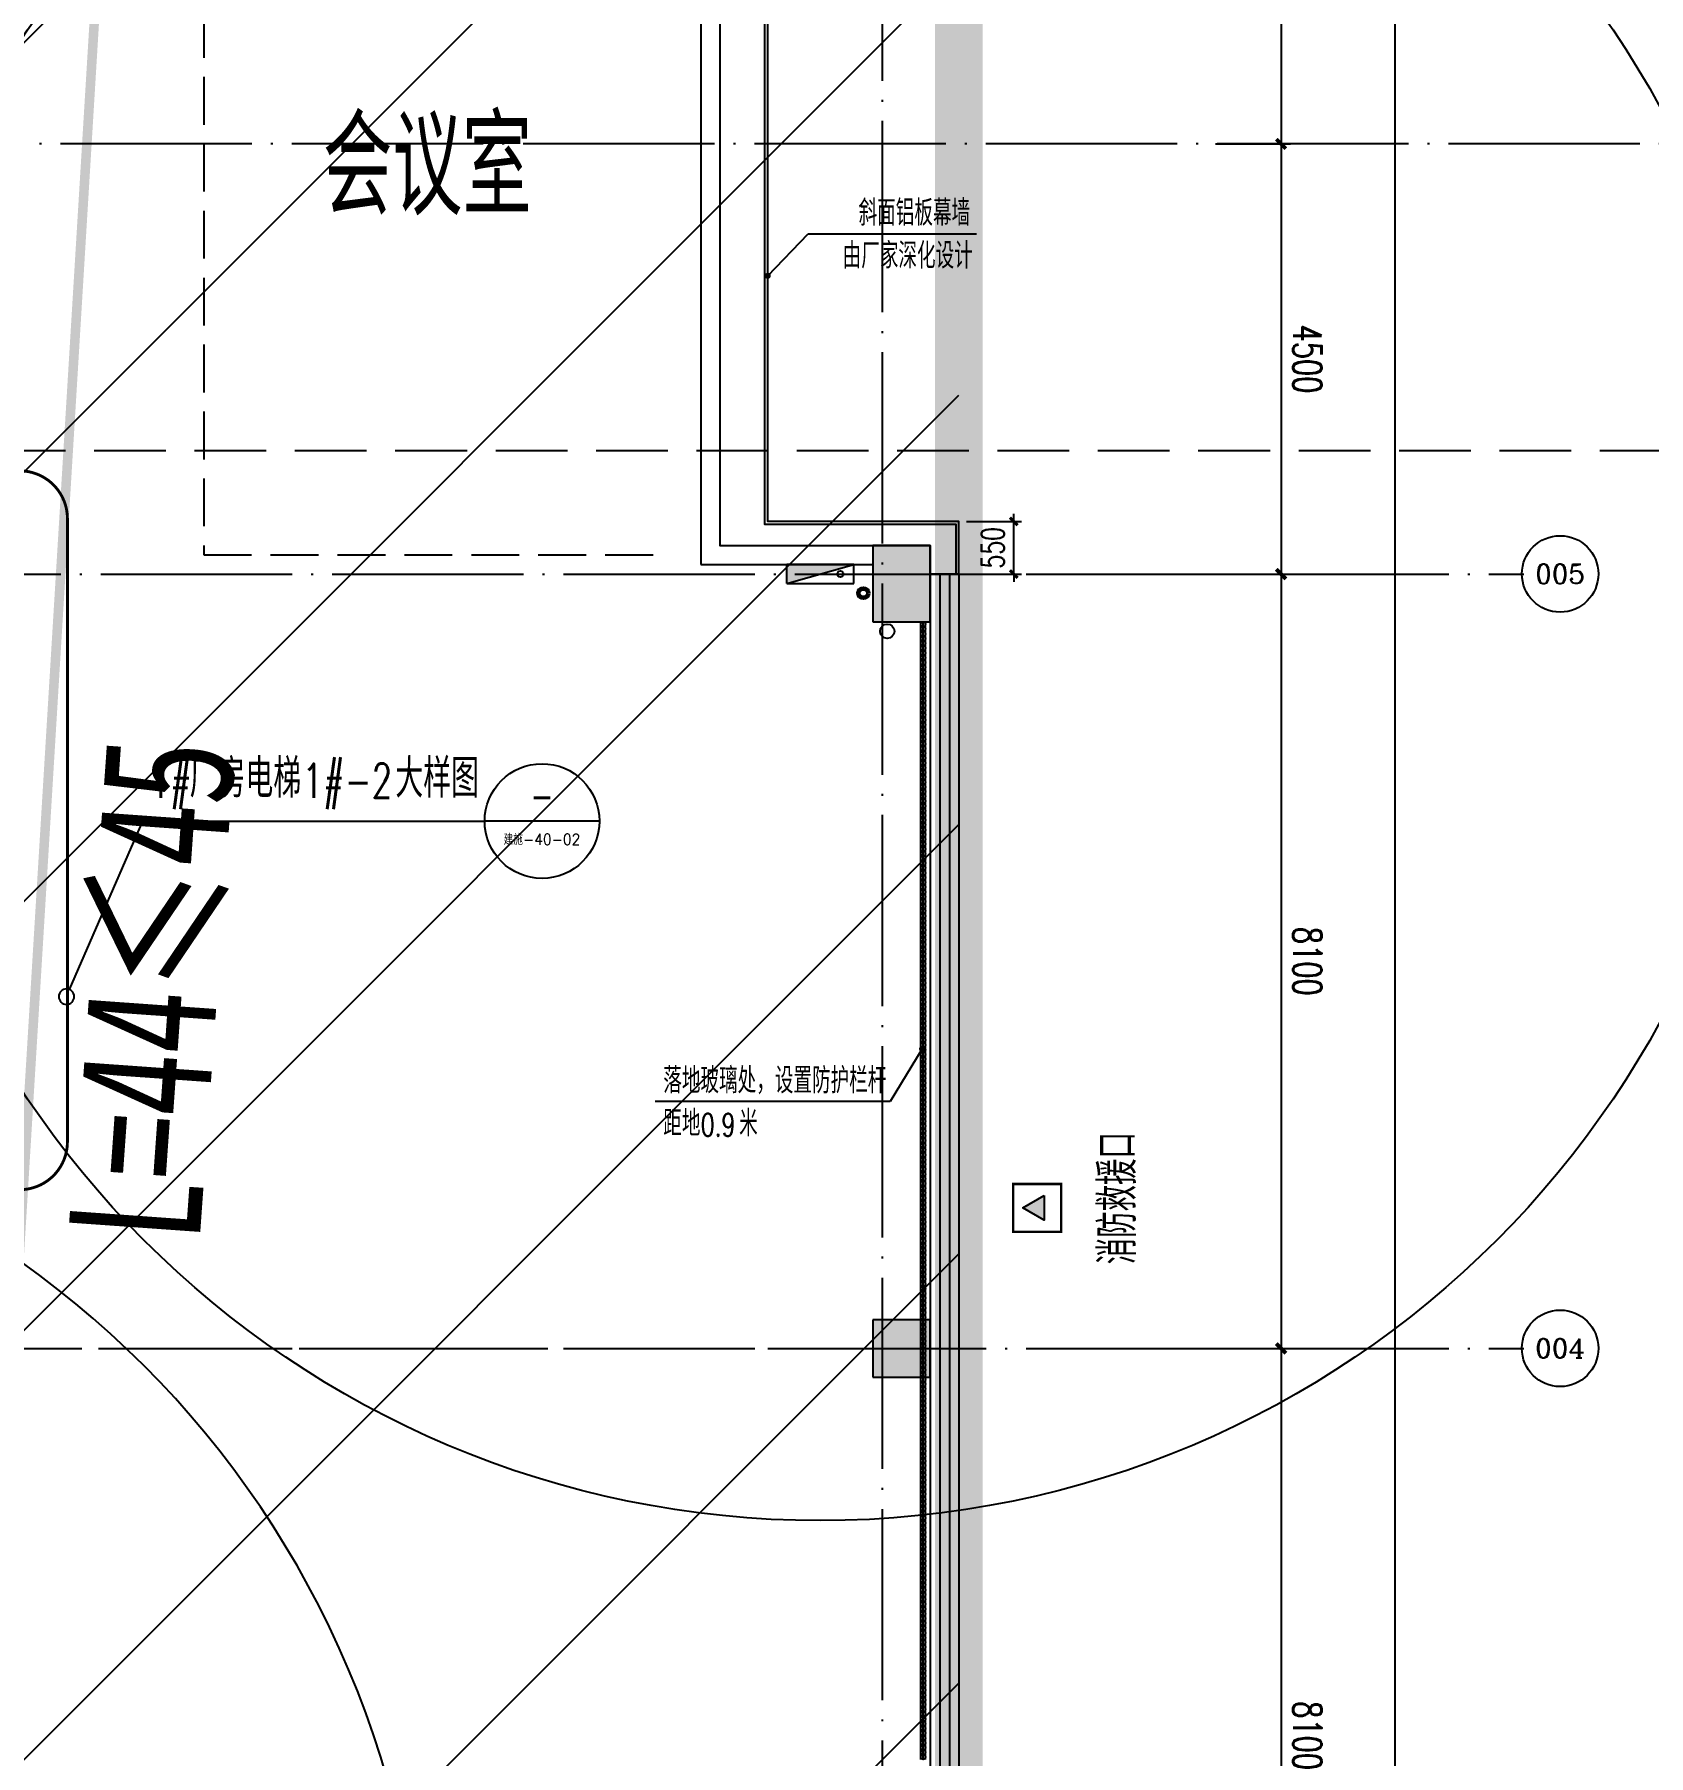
# Model space of a CAD drawing. Extents: x -821772 to -21949, y 506164 to 1049594.
# Drawn here: x -77725 to -60840, y 761861 to 779865 of the extents above; entities that cross this region are included whole.
import ezdxf
from ezdxf.enums import TextEntityAlignment as Align
from ezdxf.xclip import XClip

# ---------------------------------------------------------------- set-up
doc = ezdxf.new("R2010")
doc.units = 0
doc.header["$LTSCALE"] = 1000
doc.header["$MEASUREMENT"] = 0
doc.header["$XCLIPFRAME"] = 2
for name, pattern in [('10平面20250807_t3$0$DASH', [0.35, 0.25, -0.1]), ('10平面20250807_t3$0$DOTE', [2.42, 2, -0.2, 0.02, -0.2]), ('ACAD_ISO04W100', [30.5, 24, -3, 0.5, -3]), ('DASH', [0.35, 0.25, -0.1])]:
    doc.linetypes.add(name, pattern=pattern)
doc.layers.get('Defpoints').update_dxf_attribs({"color": 210})
for name, color, linetype, lineweight in [('1-防火分区线', 201, 'DASH', 50), ('10平面20250807_t3$0$LG-ZF消防', 1, 'Continuous', 60), ('s疏散距离', 1, 'ACAD_ISO04W100', 18)]:
    doc.layers.add(name, color=color, linetype=linetype, lineweight=lineweight)
for name, color, linetype in [('10平面20250807_t3$0$A-AXIS-D', 8, 'Continuous'), ('10平面20250807_t3$0$A-AXIS-DOTE', 8, '10平面20250807_t3$0$DOTE'), ('10平面20250807_t3$0$A-AXIS-DP', 8, 'Continuous'), ('10平面20250807_t3$0$A-AXIS-SYMB', 8, 'Continuous'), ('10平面20250807_t3$0$A-CURTAIN', 8, 'Continuous'), ('10平面20250807_t3$0$A-DRAIN', 8, 'Continuous'), ('10平面20250807_t3$0$A-HRAIL', 8, 'Continuous'), ('10平面20250807_t3$0$A-LIN-V', 8, 'Continuous'), ('10平面20250807_t3$0$A-TEXT', 8, 'Continuous'), ('10平面20250807_t3$0$A-WINDOW', 8, 'Continuous'), ('10平面20250807_t3$0$AS-COLN', 8, 'Continuous'), ('10平面20250807_t3$0$AS-WALL', 8, 'Continuous'), ('10平面20250807_t3$0$AS-结构边线层', 8, 'Continuous'), ('10平面20250807_t3$0$CURTWALL', 8, 'Continuous'), ('10平面20250807_t3$0$DIM_ELEV', 8, 'Continuous'), ('10平面20250807_t3$0$DIM_SYMB', 8, 'Continuous'), ('10平面20250807_t3$0$PUB_HATCH', 8, 'Continuous'), ('10平面20250807_t3$0$PUB_TEXT', 8, 'Continuous'), ('10平面20250807_t3$0$RP-N2-01$0$$0$A-WIND-J', 8, 'Continuous'), ('10平面20250807_t3$0$RP-N2-01$0$A-WIND-J', 8, 'Continuous'), ('10平面20250807_t3$0$SB_ZF消火栓', 10, 'Continuous'), ('PUB_HATCH', 8, 'Continuous'), ('SPACE', 7, 'Continuous')]:
    doc.layers.add(name, color=color, linetype=linetype)
doc.layers.add('10平面20250807_t3$0$A-加建区域', color=8, linetype='Continuous', plot=False)
doc.styles.add('10平面20250807_t3$0$_TCH_AXIS', font='COMPLEX', dxfattribs={"bigfont": 'GBCBIG'})
doc.styles.add('10平面20250807_t3$0$_TCH_DIM', font='SIMPLEX', dxfattribs={"bigfont": 'GBCBIG'})
doc.styles.add('10平面20250807_t3$0$_TCH_DIM_T3', font='SIMPLEX', dxfattribs={"width": 0.705882, "bigfont": 'GBCBIG'})
doc.styles.add('10平面20250807_t3$0$A-DIM_T3', font='SIMPLEX', dxfattribs={"width": 0.705882, "bigfont": 'GBCBIG'})
doc.styles.add('10平面20250807_t3$0$Standard', font='gbenor.shx', dxfattribs={"bigfont": 'gbcbig.shx'})
doc.styles.add('黑体', font='simhei.ttf', dxfattribs={"width": 0.7})
doc.dimstyles.new('10平面20250807_t3$0$_TCH_ARCH&&100', dxfattribs={"dimtxt": 297.5, "dimasz": 100, "dimexe": 100, "dimexo": 100, "dimgap": 126.25, "dimtad": 1, "dimdec": 0, "dimzin": 0, "dimdsep": 46, "dimtxsty": '10平面20250807_t3$0$_TCH_DIM_T3', "dimblk": '10平面20250807_t3$0$_ArchTick', "dimcen": 0.09, "dimclrt": 7, "dimazin": 2, "dimtfac": 1, "dimtdec": 0, "dimtix": 1, "dimtmove": 2, "dimatfit": 3, "dimfxl": 0, "dimtolj": 1, "dimtzin": 0, "dimarcsym": 0})
doc.dimstyles.new('10平面20250807_t3$0$_TCH_ARCH&&80', dxfattribs={"dimtxt": 238, "dimasz": 80, "dimexe": 80, "dimexo": 80, "dimgap": 101, "dimtad": 1, "dimdec": 0, "dimzin": 0, "dimdsep": 46, "dimtxsty": '10平面20250807_t3$0$_TCH_DIM_T3', "dimblk": '10平面20250807_t3$0$_ArchTick', "dimcen": 0.09, "dimclrt": 7, "dimazin": 2, "dimtfac": 1, "dimtdec": 0, "dimtix": 1, "dimtmove": 2, "dimatfit": 3, "dimfxl": 0, "dimtolj": 1, "dimtzin": 0, "dimarcsym": 0})
doc.dimstyles.new('10平面20250807_t3$0$A-DIM&&100', dxfattribs={"dimtxt": 297.5, "dimasz": 100, "dimexe": 100, "dimexo": 100, "dimgap": 126.25, "dimtad": 1, "dimdec": 0, "dimzin": 0, "dimdsep": 46, "dimtxsty": '10平面20250807_t3$0$A-DIM_T3', "dimblk": '10平面20250807_t3$0$_ArchTick', "dimcen": 0.09, "dimclrt": 7, "dimazin": 2, "dimtfac": 1, "dimtdec": 0, "dimtix": 1, "dimtmove": 2, "dimatfit": 3, "dimfxl": 0, "dimtolj": 1, "dimtzin": 0, "dimarcsym": 0})

# ---------------------------------------------------------------- blocks, each defined once
blk = doc.blocks.new('10平面20250807_t3$0$_ArchTick')
at = {"color": 0, "linetype": 'ByBlock', "const_width": 0.4}
blk.add_lwpolyline([(-0.5, -0.5), (0.5, 0.5)], dxfattribs=at)
blk = doc.blocks.new('*D9980')
at = {"layer": '10平面20250807_t3$0$A-AXIS-D', "color": 0, "lineweight": -2}
for p, q in [((155366, -21600), (156152, -21600)), ((156052, -21600), (156052, -26100)), ((155366, -26100), (156152, -26100))]:
    blk.add_line(p, q, dxfattribs=at)
at = {"layer": 'Defpoints', "color": 0}
for p in [(155266, -21600), (155266, -26100), (156052, -26100)]:
    blk.add_point(p, dxfattribs=at)
at = {"layer": '10平面20250807_t3$0$A-AXIS-D', "color": 0, "lineweight": -2, "xscale": 100, "yscale": 100, "zscale": 100}
for p, rotation in [((156052, -21600), 90), ((156052, -26100), 270)]:
    blk.add_blockref('10平面20250807_t3$0$_ArchTick', p, dxfattribs=dict(at, rotation=rotation))
at = {"layer": '10平面20250807_t3$0$A-AXIS-D', "color": 7, "insert": (156327, -23850), "char_height": 297.5, "attachment_point": 5, "rotation": 270, "style": '10平面20250807_t3$0$A-DIM_T3'}
blk.add_mtext('\\A1;4500', dxfattribs=at)
blk = doc.blocks.new('*D9981')
at = {"layer": '10平面20250807_t3$0$A-AXIS-D', "color": 0, "lineweight": -2}
for p, q in [((155366, -26100), (156152, -26100)), ((156052, -26100), (156052, -30600)), ((155366, -30600), (156152, -30600))]:
    blk.add_line(p, q, dxfattribs=at)
at = {"layer": 'Defpoints', "color": 0}
for p in [(155266, -26100), (155266, -30600), (156052, -30600)]:
    blk.add_point(p, dxfattribs=at)
at = {"layer": '10平面20250807_t3$0$A-AXIS-D', "color": 0, "lineweight": -2, "xscale": 100, "yscale": 100, "zscale": 100}
for p, rotation in [((156052, -26100), 90), ((156052, -30600), 270)]:
    blk.add_blockref('10平面20250807_t3$0$_ArchTick', p, dxfattribs=dict(at, rotation=rotation))
at = {"layer": '10平面20250807_t3$0$A-AXIS-D', "color": 7, "insert": (156327, -28350), "char_height": 297.5, "attachment_point": 5, "rotation": 270, "style": '10平面20250807_t3$0$A-DIM_T3'}
blk.add_mtext('\\A1;4500', dxfattribs=at)
blk = doc.blocks.new('*D9982')
at = {"layer": '10平面20250807_t3$0$A-AXIS-D', "color": 0, "lineweight": -2}
for p, q in [((155366, -30600), (156152, -30600)), ((156052, -30600), (156052, -38700)), ((155366, -38700), (156152, -38700))]:
    blk.add_line(p, q, dxfattribs=at)
at = {"layer": 'Defpoints', "color": 0}
for p in [(155266, -30600), (155266, -38700), (156052, -38700)]:
    blk.add_point(p, dxfattribs=at)
at = {"layer": '10平面20250807_t3$0$A-AXIS-D', "color": 0, "lineweight": -2, "xscale": 100, "yscale": 100, "zscale": 100}
for p, rotation in [((156052, -30600), 90), ((156052, -38700), 270)]:
    blk.add_blockref('10平面20250807_t3$0$_ArchTick', p, dxfattribs=dict(at, rotation=rotation))
at = {"layer": '10平面20250807_t3$0$A-AXIS-D', "color": 7, "insert": (156327, -34650), "char_height": 297.5, "attachment_point": 5, "rotation": 270, "style": '10平面20250807_t3$0$A-DIM_T3'}
blk.add_mtext('\\A1;8100', dxfattribs=at)
blk = doc.blocks.new('*D9983')
at = {"layer": '10平面20250807_t3$0$A-AXIS-D', "color": 0, "lineweight": -2}
for p, q in [((155366, -38700), (156152, -38700)), ((156052, -38700), (156052, -46800)), ((155366, -46800), (156152, -46800))]:
    blk.add_line(p, q, dxfattribs=at)
at = {"layer": 'Defpoints', "color": 0}
for p in [(155266, -38700), (155266, -46800), (156052, -46800)]:
    blk.add_point(p, dxfattribs=at)
at = {"layer": '10平面20250807_t3$0$A-AXIS-D', "color": 0, "lineweight": -2, "xscale": 100, "yscale": 100, "zscale": 100}
for p, rotation in [((156052, -38700), 90), ((156052, -46800), 270)]:
    blk.add_blockref('10平面20250807_t3$0$_ArchTick', p, dxfattribs=dict(at, rotation=rotation))
at = {"layer": '10平面20250807_t3$0$A-AXIS-D', "color": 7, "insert": (156327, -42750), "char_height": 297.5, "attachment_point": 5, "rotation": 270, "style": '10平面20250807_t3$0$A-DIM_T3'}
blk.add_mtext('\\A1;8100', dxfattribs=at)
blk = doc.blocks.new('*D10010')
at = {"layer": '10平面20250807_t3$0$A-AXIS-D', "color": 0, "lineweight": -2}
for p, q in [((155366, 27700), (157342, 27700)), ((157242, 27700), (157242, -63700)), ((155366, -63700), (157342, -63700))]:
    blk.add_line(p, q, dxfattribs=at)
at = {"layer": 'Defpoints', "color": 0}
for p in [(155266, 27700), (155266, -63700), (157242, -63700)]:
    blk.add_point(p, dxfattribs=at)
at = {"layer": '10平面20250807_t3$0$A-AXIS-D', "color": 0, "lineweight": -2, "xscale": 100, "yscale": 100, "zscale": 100}
for p, rotation in [((157242, 27700), 90), ((157242, -63700), 270)]:
    blk.add_blockref('10平面20250807_t3$0$_ArchTick', p, dxfattribs=dict(at, rotation=rotation))
at = {"layer": '10平面20250807_t3$0$A-AXIS-D', "color": 7, "insert": (157517, -18000), "char_height": 297.5, "attachment_point": 5, "rotation": 270, "style": '10平面20250807_t3$0$_TCH_DIM_T3'}
blk.add_mtext('\\A1;91400', dxfattribs=at)
blk = doc.blocks.new('10平面20250807_t3$0$43243')
at = {"layer": '10平面20250807_t3$0$AS-结构边线层'}
blk.add_lwpolyline([(-70554, 782920), (-70554, 774520), (-68354, 774520), (-68354, 741420), (-80454, 741420), (-80454, 741720), (-80554, 741720), (-80554, 741920), (-82854, 741920), (-82854, 741720), (-83154, 741720), (-83154, 741420), (-83954, 741420), (-83954, 741420), (-83954, 832020)], dxfattribs=at)
blk = doc.blocks.new('10平面20250807_t3$0$RP-N2-01$0$$0$xfjy')
at = {"layer": '10平面20250807_t3$0$RP-N2-01$0$$0$A-WIND-J'}
h = blk.add_hatch(color=256, dxfattribs=at)
h.dxf.hatch_style = 1
h.paths.add_polyline_path([(1141876, -26214), (1142135, -26214), (1142005, -25989)])
at = {"layer": '10平面20250807_t3$0$RP-N2-01$0$$0$A-WIND-J', "const_width": 25}
blk.add_lwpolyline([(1141755, -25889), (1141755, -26389), (1142255, -26389), (1142255, -25889)], close=True, dxfattribs=at)
at = {"layer": '10平面20250807_t3$0$RP-N2-01$0$$0$A-WIND-J'}
for points in [[(1141755, -26389), (1142255, -26389), (1142255, -25889), (1141755, -25889)], [(1141876, -26214), (1142135, -26214), (1142005, -25989)]]:
    blk.add_lwpolyline(points, close=True, dxfattribs=at)
blk = doc.blocks.new('10平面20250807_t3$0$RP-N2-01$0$xfjy')
at = {"layer": '10平面20250807_t3$0$RP-N2-01$0$$0$A-WIND-J'}
blk.add_blockref('10平面20250807_t3$0$RP-N2-01$0$$0$xfjy', (0, 0), dxfattribs=at)
blk = doc.blocks.new('10平面20250807_t3$0$1232')
at = {"layer": '10平面20250807_t3$0$RP-N2-01$0$A-WIND-J', "xscale": -1.000000000000001, "rotation": 90}
blk.add_blockref('10平面20250807_t3$0$RP-N2-01$0$xfjy', (-93375, 1909595, 0), dxfattribs=at)
at = {"layer": '10平面20250807_t3$0$A-TEXT', "style": '10平面20250807_t3$0$_TCH_DIM'}
blk.add_text('消防救援口', height=384.1, rotation=90, dxfattribs=at).set_placement((-66203, 767000, 0))
blk = doc.blocks.new('10平面20250807_t3$0$3132')
at = {"layer": '10平面20250807_t3$0$A-AXIS-SYMB'}
for p, q in [((-77358, 769874), (-76591, 771636)), ((-76591, 771636), (-73015, 771636)), ((-71815, 771636), (-73015, 771636))]:
    blk.add_line(p, q, dxfattribs=at)
blk.add_lwpolyline([(-77309, 769800, 1), (-77471, 769800, 1)], format="xyb", close=True, dxfattribs=at)
blk.add_circle((-72415, 771636), 600, dxfattribs=at)
at = {"layer": '10平面20250807_t3$0$DIM_ELEV', "linetype": '10平面20250807_t3$0$DASH', "const_width": 30}
blk.add_lwpolyline([(-84804, 775300), (-77880, 775300, -0.414214), (-77380, 774800), (-77380, 768280, -0.414214), (-77880, 767780), (-84804, 767780, -0.414214), (-85304, 768280), (-85304, 774800, -0.414214)], format="xyb", close=True, dxfattribs=at)
at = {"layer": '10平面20250807_t3$0$PUB_TEXT', "style": '10平面20250807_t3$0$_TCH_DIM', "width": 0.705882}
for s, p in [('1#', (-76522, 771881)), ('1#-2', (-74922, 771881))]:
    blk.add_text(s, height=357, dxfattribs=at).set_placement(p)
at = {"layer": '10平面20250807_t3$0$PUB_TEXT', "style": '10平面20250807_t3$0$_TCH_DIM'}
for s, p in [('厂房电梯', (-76102, 771881)), ('大样图', (-73950, 771881))]:
    blk.add_text(s, height=405.1, dxfattribs=at).set_placement(p)
for s, height, width, p, p2 in [('-', 365, 0.777778, (-72537, 771724), (-72294, 771724)), ('建施-40-02', 114.3, 0.940725, (-72816, 771388), (-72015, 771388))]:
    blk.add_text(s, height=height, dxfattribs=dict(at, width=width)).set_placement(p, p2, align=Align.FIT)
blk = doc.blocks.new('10平面20250807_t3$0$A$C5D961328')
at = {"layer": '10平面20250807_t3$0$SB_ZF消火栓'}
blk.add_hatch(color=256, dxfattribs=at).paths.add_polyline_path([(0, 40), (700, 40), (700, 240)])
at = {"layer": '10平面20250807_t3$0$A-LIN-V', "ltscale": 500}
blk.add_circle((350, 40), 10001, dxfattribs=at)
at = {"layer": '10平面20250807_t3$0$SB_ZF消火栓'}
for p, q in [((700, 240), (0, 240)), ((0, 240), (0, 40)), ((700, 240), (0, 40)), ((700, 240), (700, 40)), ((0, 40), (700, 40))]:
    blk.add_line(p, q, dxfattribs=at)
at = {"layer": '10平面20250807_t3$0$SB_ZF消火栓', "color": 1}
blk.add_circle((140, 140), 32.5, dxfattribs=at)
blk = doc.blocks.new('10平面20250807_t3$0$43242343')
at = {"layer": '10平面20250807_t3$0$LG-ZF消防', "linetype": 'Continuous'}
blk.add_circle((-69054, 774020), 50, dxfattribs=at)
blk = doc.blocks.new('10平面20250807_t3$0$234243242332')
at = {"layer": '10平面20250807_t3$0$LG-ZF消防', "linetype": 'Continuous'}
blk.add_blockref('10平面20250807_t3$0$43242343', (0, 0), dxfattribs=at)
at = {"layer": '10平面20250807_t3$0$SB_ZF消火栓', "rotation": 180}
blk.add_blockref('10平面20250807_t3$0$A$C5D961328', (-69154, 774360), dxfattribs=at)
at = {"layer": '10平面20250807_t3$0$SB_ZF消火栓', "xscale": -1, "rotation": 270}
blk.add_blockref('10平面20250807_t3$0$A$C5D961328', (-83694, 758520), dxfattribs=at)
blk = doc.blocks.new('10平面20250807_t3$0$3213121')
at = {"layer": '10平面20250807_t3$0$A-DRAIN', "color": 3}
blk.add_circle((371196, 773622), 75, dxfattribs=at)
blk = doc.blocks.new('10平面20250807_t3$0$w4324323333')
at = {"layer": '10平面20250807_t3$0$AS-COLN'}
for p, q in [((-68354, 774520), (-68954, 774520)), ((-68954, 774520), (-68954, 773720)), ((-68354, 773720), (-68354, 774520)), ((-68954, 773720), (-68354, 773720)), ((-68354, 766420), (-68954, 766420)), ((-68954, 766420), (-68954, 765820)), ((-68354, 765820), (-68354, 766420)), ((-68954, 765820), (-68354, 765820))]:
    blk.add_line(p, q, dxfattribs=at)
blk = doc.blocks.new('*D11645')
at = {"layer": '10平面20250807_t3$0$A-AXIS-DP', "color": 0, "lineweight": -2}
for p, q in [((-67974, 774770), (-67400, 774770)), ((-67480, 774770), (-67480, 774850)), ((-67480, 774220), (-67480, 774770)), ((-67974, 774220), (-67400, 774220)), ((-67480, 774220), (-67480, 774140))]:
    blk.add_line(p, q, dxfattribs=at)
at = {"layer": 'Defpoints', "color": 0}
for p in [(-68054, 774770), (-67480, 774770), (-68054, 774220)]:
    blk.add_point(p, dxfattribs=at)
at = {"layer": '10平面20250807_t3$0$A-AXIS-DP', "color": 0, "lineweight": -2, "xscale": 80, "yscale": 80, "zscale": 80}
for p, rotation in [((-67480, 774770), 270), ((-67480, 774220), 90)]:
    blk.add_blockref('10平面20250807_t3$0$_ArchTick', p, dxfattribs=dict(at, rotation=rotation))
at = {"layer": '10平面20250807_t3$0$A-AXIS-DP', "color": 7, "insert": (-67700, 774495), "char_height": 238, "attachment_point": 5, "rotation": 90, "style": '10平面20250807_t3$0$_TCH_DIM_T3'}
blk.add_mtext('\\A1;550', dxfattribs=at)
blk = doc.blocks.new('10平面20250807_t3$0$99平面图例外参$0$$LinePat$圆环')
for points in [[(0, 150), (300, 150)], [(0, 0), (300, 0)], [(0, -150), (300, -150)]]:
    blk.add_lwpolyline(points)
at = {"color": 0}
blk.add_circle((150, 0), 150, dxfattribs=at)
blk = doc.blocks.new('10平面20250807_t3$0$dote')
at = {"layer": '10平面20250807_t3$0$A-AXIS-D'}
for centre in [(158971.5, -30598.9), (158971.5, -38698.9)]:
    blk.add_circle(centre, 400, dxfattribs=at)
at = {"layer": '10平面20250807_t3$0$A-AXIS-DOTE'}
for p, q in [((151882.2, -69000), (151882.2, 36662.3)), ((167065, -26100), (130992.2, -26100)), ((134026.4, -30600), (158590, -30600)), ((134026.4, -38700), (158590, -38700))]:
    blk.add_line(p, q, dxfattribs=at)
at = {"layer": '10平面20250807_t3$0$DIM_SYMB', "linetype": '10平面20250807_t3$0$DASH', "ltscale": 3}
blk.add_lwpolyline([(85886.4, -29308.6), (162136.4, -29308.6)], dxfattribs=at)
at = {"layer": '10平面20250807_t3$0$PUB_TEXT', "style": '10平面20250807_t3$0$_TCH_AXIS'}
for s, height, p, p2 in [('005', 202.97, (158710.5, -30700.4), (159232.4, -30700.4)), ('004', 196.63, (158709.3, -38797.2), (159233.7, -38797.2))]:
    blk.add_text(s, height=height, dxfattribs=at).set_placement(p, p2, align=Align.FIT)
at = {"layer": '10平面20250807_t3$0$A-AXIS-D'}
for base, p1, p2, dimstyle, picture, middle in [((157241.9, -63700), (155265.8, 27700), (155265.8, -63700), '10平面20250807_t3$0$_TCH_ARCH&&100', '*D10010', (157516.9, -18000)), ((156052.2, -26100), (155265.8, -21600), (155265.8, -26100), '10平面20250807_t3$0$A-DIM&&100', '*D9980', (156327.2, -23850)), ((156052.2, -30600), (155265.8, -26100), (155265.8, -30600), '10平面20250807_t3$0$A-DIM&&100', '*D9981', (156327.2, -28350)), ((156052.2, -38700), (155265.8, -30600), (155265.8, -38700), '10平面20250807_t3$0$A-DIM&&100', '*D9982', (156327.2, -34650)), ((156052.2, -46800), (155265.8, -38700), (155265.8, -46800), '10平面20250807_t3$0$A-DIM&&100', '*D9983', (156327.2, -42750))]:
    dim = blk.add_linear_dim(base=base, p1=p1, p2=p2, angle=270, dimstyle=dimstyle, override={"dimgap": 0}, dxfattribs=at)
    dim.commit()
    dim.dimension.update_dxf_attribs({"geometry": picture, "text_midpoint": middle, "dimtype": 129, "text_rotation": 270})
blk = doc.blocks.new('10平面20250807_t3')
at = {"layer": '10平面20250807_t3$0$PUB_HATCH'}
for points in [[(-68954.2, 773720), (-68354.2, 773720), (-68354.2, 774520), (-68954.2, 774520)], [(-68954.2, 765820), (-68354.2, 765820), (-68354.2, 766420), (-68954.2, 766420)]]:
    blk.add_hatch(color=256, dxfattribs=at).paths.add_polyline_path(points)
at = {"layer": '10平面20250807_t3$0$A-AXIS-SYMB'}
for p, q in [((-70054.2, 777340), (-69630, 777780)), ((-69630, 777780), (-67870, 777780)), ((-68439.4, 769252.5), (-68772.3, 768704)), ((-68772.3, 768704), (-71230.8, 768704))]:
    blk.add_line(p, q, dxfattribs=at)
at = {"layer": '10平面20250807_t3$0$A-AXIS-SYMB', "const_width": 32}
for points in [[(-70065.3, 777328.5, 1), (-70043.1, 777351.5, 1)], [(-68431, 769266.1, 1), (-68447.7, 769238.8, 1)]]:
    blk.add_lwpolyline(points, format="xyb", close=True, dxfattribs=at)
at = {"layer": '10平面20250807_t3$0$A-CURTAIN'}
for points in [[(-68084.2, 774220), (-68084.2, 774740), (-70084.2, 774740), (-70084.2, 782700), (-68084.2, 782700), (-68084.2, 783220)], [(-68054.2, 774220), (-68054.2, 774770), (-70054.2, 774770), (-70054.2, 782670), (-68054.2, 782670), (-68054.2, 783220)]]:
    blk.add_lwpolyline(points, dxfattribs=at)
at = {"layer": '10平面20250807_t3$0$AS-WALL'}
for p, q in [((-70754.2, 783120), (-70754.2, 774320)), ((-70554.2, 782920), (-70554.2, 774520)), ((-70554.2, 774520), (-68954.2, 774520)), ((-68954.2, 774520), (-68954.2, 774320)), ((-70754.2, 774320), (-68954.2, 774320))]:
    blk.add_line(p, q, dxfattribs=at)
at = {"layer": '10平面20250807_t3$0$AS-WALL', "linetype": '10平面20250807_t3$0$DASH', "ltscale": 2}
for points in [[(-75954.2, 791320), (-75954.2, 774420), (-71254.2, 774420)], [(-84054.2, 766120), (-68654.2, 766120)]]:
    blk.add_lwpolyline(points, dxfattribs=at)
at = {"layer": '10平面20250807_t3$0$CURTWALL'}
for p, q in [((-68354.2, 774220), (-68354.2, 741820)), ((-68054.2, 774220), (-68354.2, 774220)), ((-68254.2, 774220), (-68254.2, 741820)), ((-68154.2, 774220), (-68154.2, 741820)), ((-68054.2, 774220), (-68054.2, 741820))]:
    blk.add_line(p, q, dxfattribs=at)
blk.add_blockref('10平面20250807_t3$0$1232', (0, 0))
at = {"layer": '10平面20250807_t3$0$A-AXIS-DP'}
blk.add_blockref('10平面20250807_t3$0$3132', (0, 0), dxfattribs=at)
at = {"layer": '10平面20250807_t3$0$A-HRAIL', "xscale": 0.16666666660141, "yscale": 0.16666666660141, "zscale": 0.16666666660141, "rotation": 90}
for p in [(-68429.2, 773670), (-68429.2, 773620), (-68429.2, 773570), (-68429.2, 773520), (-68429.2, 773470), (-68429.2, 773420), (-68429.2, 773370), (-68429.2, 773320), (-68429.2, 773270), (-68429.2, 773220), (-68429.2, 773170), (-68429.2, 773120), (-68429.2, 773070), (-68429.2, 773020), (-68429.2, 772970), (-68429.2, 772920), (-68429.2, 772870), (-68429.2, 772820), (-68429.2, 772770), (-68429.2, 772720), (-68429.2, 772670), (-68429.2, 772620), (-68429.2, 772570), (-68429.2, 772520), (-68429.2, 772470), (-68429.2, 772420), (-68429.2, 772370), (-68429.2, 772320), (-68429.2, 772270), (-68429.2, 772220), (-68429.2, 772170), (-68429.2, 772120), (-68429.2, 772070), (-68429.2, 772020), (-68429.2, 771970), (-68429.2, 771920), (-68429.2, 771870), (-68429.2, 771820), (-68429.2, 771770), (-68429.2, 771720), (-68429.2, 771670), (-68429.2, 771620), (-68429.2, 771570), (-68429.2, 771520), (-68429.2, 771470), (-68429.2, 771420), (-68429.2, 771370), (-68429.2, 771320), (-68429.2, 771270), (-68429.2, 771220), (-68429.2, 771170), (-68429.2, 771120), (-68429.2, 771070), (-68429.2, 771020), (-68429.2, 770970), (-68429.2, 770920), (-68429.2, 770870), (-68429.2, 770820), (-68429.2, 770770), (-68429.2, 770720), (-68429.2, 770670), (-68429.2, 770620), (-68429.2, 770570), (-68429.2, 770520), (-68429.2, 770470), (-68429.2, 770420), (-68429.2, 770370), (-68429.2, 770320), (-68429.2, 770270), (-68429.2, 770220), (-68429.2, 770170), (-68429.2, 770120), (-68429.2, 770070), (-68429.2, 770020), (-68429.2, 769970), (-68429.2, 769920), (-68429.2, 769870), (-68429.2, 769820), (-68429.2, 769770), (-68429.2, 769720), (-68429.2, 769670), (-68429.2, 769620), (-68429.2, 769570), (-68429.2, 769520), (-68429.2, 769470), (-68429.2, 769420), (-68429.2, 769370), (-68429.2, 769320), (-68429.2, 769270), (-68429.2, 769220), (-68429.2, 769170), (-68429.2, 769120), (-68429.2, 769070), (-68429.2, 769020), (-68429.2, 768970), (-68429.2, 768920), (-68429.2, 768870), (-68429.2, 768820), (-68429.2, 768770), (-68429.2, 768720), (-68429.2, 768670), (-68429.2, 768620), (-68429.2, 768570), (-68429.2, 768520), (-68429.2, 768470), (-68429.2, 768420), (-68429.2, 768370), (-68429.2, 768320), (-68429.2, 768270), (-68429.2, 768220), (-68429.2, 768170), (-68429.2, 768120), (-68429.2, 768070), (-68429.2, 768020), (-68429.2, 767970), (-68429.2, 767920), (-68429.2, 767870), (-68429.2, 767820), (-68429.2, 767770), (-68429.2, 767720), (-68429.2, 767670), (-68429.2, 767620), (-68429.2, 767570), (-68429.2, 767520), (-68429.2, 767470), (-68429.2, 767420), (-68429.2, 767370), (-68429.2, 767320), (-68429.2, 767270), (-68429.2, 767220), (-68429.2, 767170), (-68429.2, 767120), (-68429.2, 767070), (-68429.2, 767020), (-68429.2, 766970), (-68429.2, 766920), (-68429.2, 766870), (-68429.2, 766820), (-68429.2, 766770), (-68429.2, 766720), (-68429.2, 766670), (-68429.2, 766620), (-68429.2, 766570), (-68429.2, 766520), (-68429.2, 766470), (-68429.2, 766420), (-68429.2, 766370), (-68429.2, 766320), (-68429.2, 766270), (-68429.2, 766220), (-68429.2, 766170), (-68429.2, 766120), (-68429.2, 766070), (-68429.2, 766020), (-68429.2, 765970), (-68429.2, 765920), (-68429.2, 765870), (-68429.2, 765820), (-68429.2, 765770), (-68429.2, 765720), (-68429.2, 765670), (-68429.2, 765620), (-68429.2, 765570), (-68429.2, 765520), (-68429.2, 765470), (-68429.2, 765420), (-68429.2, 765370), (-68429.2, 765320), (-68429.2, 765270), (-68429.2, 765220), (-68429.2, 765170), (-68429.2, 765120), (-68429.2, 765070), (-68429.2, 765020), (-68429.2, 764970), (-68429.2, 764920), (-68429.2, 764870), (-68429.2, 764820), (-68429.2, 764770), (-68429.2, 764720), (-68429.2, 764670), (-68429.2, 764620), (-68429.2, 764570), (-68429.2, 764520), (-68429.2, 764470), (-68429.2, 764420), (-68429.2, 764370), (-68429.2, 764320), (-68429.2, 764270), (-68429.2, 764220), (-68429.2, 764170), (-68429.2, 764120), (-68429.2, 764070), (-68429.2, 764020), (-68429.2, 763970), (-68429.2, 763920), (-68429.2, 763870), (-68429.2, 763820), (-68429.2, 763770), (-68429.2, 763720), (-68429.2, 763670), (-68429.2, 763620), (-68429.2, 763570), (-68429.2, 763520), (-68429.2, 763470), (-68429.2, 763420), (-68429.2, 763370), (-68429.2, 763320), (-68429.2, 763270), (-68429.2, 763220), (-68429.2, 763170), (-68429.2, 763120), (-68429.2, 763070), (-68429.2, 763020), (-68429.2, 762970), (-68429.2, 762920), (-68429.2, 762870), (-68429.2, 762820), (-68429.2, 762770), (-68429.2, 762720), (-68429.2, 762670), (-68429.2, 762620), (-68429.2, 762570), (-68429.2, 762520), (-68429.2, 762470), (-68429.2, 762420), (-68429.2, 762370), (-68429.2, 762320), (-68429.2, 762270), (-68429.2, 762220), (-68429.2, 762170), (-68429.2, 762120), (-68429.2, 762070), (-68429.2, 762020), (-68429.2, 761970), (-68429.2, 761920), (-68429.2, 761870), (-68429.2, 761820)]:
    blk.add_blockref('10平面20250807_t3$0$99平面图例外参$0$$LinePat$圆环', p, dxfattribs=at)
at = {"layer": '10平面20250807_t3$0$A-WINDOW'}
blk.add_blockref('10平面20250807_t3$0$43243', (0, 0), dxfattribs=at)
at = {"layer": '10平面20250807_t3$0$A-加建区域'}
blk.add_blockref('10平面20250807_t3$0$3213121', (-440000, 0), dxfattribs=at)
at = {"layer": '10平面20250807_t3$0$AS-COLN'}
blk.add_blockref('10平面20250807_t3$0$w4324323333', (0, 0), dxfattribs=at)
at = {"layer": '10平面20250807_t3$0$AS-WALL'}
blk.add_blockref('10平面20250807_t3$0$dote', (-220736.4, 804820), dxfattribs=at)
at = {"layer": '10平面20250807_t3$0$SB_ZF消火栓', "linetype": 'Continuous'}
blk.add_blockref('10平面20250807_t3$0$234243242332', (0, 0), dxfattribs=at)
at = {"layer": '10平面20250807_t3$0$PUB_TEXT'}
for s, height, style, p in [('会议室', 1012.77, '10平面20250807_t3$0$Standard', (-74709, 777979.4)), ('斜面铝板幕墙', 270.07, '10平面20250807_t3$0$_TCH_DIM', (-69103.8, 777864)), ('由厂家深化设计', 270.07, '10平面20250807_t3$0$_TCH_DIM', (-69270.6, 777416)), ('落地玻璃处，设置防护栏杆', 270.071, '10平面20250807_t3$0$_TCH_DIM', (-71146.8, 768788)), ('距地', 270.07, '10平面20250807_t3$0$_TCH_DIM', (-71146.8, 768340)), ('米', 270.1, '10平面20250807_t3$0$_TCH_DIM', (-70353.6, 768340))]:
    blk.add_text(s, height=height, dxfattribs=dict(at, style=style)).set_placement(p)
at = {"layer": '10平面20250807_t3$0$PUB_TEXT', "style": '10平面20250807_t3$0$_TCH_DIM', "width": 0.705882}
blk.add_text('0.9', height=238, dxfattribs=at).set_placement((-70753.6, 768340))
at = {"layer": '10平面20250807_t3$0$A-AXIS-DP'}
dim = blk.add_aligned_dim(p1=(-68054.2, 774220), p2=(-68054.2, 774770), distance=-574.2, dimstyle='10平面20250807_t3$0$_TCH_ARCH&&80', dxfattribs=at)
dim.commit()
dim.dimension.update_dxf_attribs({"geometry": '*D11645', "text_midpoint": (-67700, 774495)})

msp = doc.modelspace()

# ---------------------------------------------------------------- block references
at = {"ltscale": 100}
ref = msp.add_blockref('10平面20250807_t3', (0, 0), dxfattribs=at)
XClip(ref).set_block_clipping_path([(-386212.6353242097, 506163.79756496), (-21948.7593967821, 884998.2285294847)])

# ---------------------------------------------------------------- next in the draw order: hatches: boundary and pattern name
at = {"layer": 'PUB_HATCH', "ltscale": 5000}
h = msp.add_hatch(dxfattribs=at)
h.set_pattern_fill('ANSI31', color=8, scale=2000)
h.set_pattern_definition([(45, (0, 0), (-2245.064, 2245.064), [])])
h.paths.add_polyline_path([(-83954.2, 741220), (-83954.2, 832520), (-82854.2, 832520), (-82854.2, 832220), (-80054.2, 832220), (-80054.2, 832520), (-68054.2, 832520), (-68054.2, 741220), (-80054.2, 741220), (-80054.2, 741720), (-82854.2, 741720), (-82854.2, 741220)])

# ---------------------------------------------------------------- next in the draw order: linework, layer by layer
at = {"ltscale": 100}
msp.add_circle((-80254.2, 749520), 37500, dxfattribs=at)
at = {"layer": '1-防火分区线', "color": 1, "linetype": 'DASH', "ltscale": 5, "const_width": 500}
msp.add_lwpolyline([(-83954.2, 741220), (-83954.2, 832520), (-82854.2, 832520), (-82854.2, 832220), (-80054.2, 832220), (-80054.2, 832520), (-68054.2, 832520), (-68054.2, 741220), (-80054.2, 741220), (-80054.2, 741720), (-82854.2, 741720), (-82854.2, 741220)], close=True, dxfattribs=at)
at = {"layer": 's疏散距离', "linetype": 'DASH', "ltscale": 2}
msp.add_lwpolyline([(-76409.8, 791320, 100, 100, 0), (-78954.2, 749520, 100, 100, 0), (-80254.2, 749520, 100, 100, 0)], format="xyseb", dxfattribs=at)

# ---------------------------------------------------------------- next in the draw order: texts
at = {"layer": 'SPACE', "style": '黑体', "width": 0.7}
msp.add_text('L=44≤45', height=1375.11, rotation=85.93344, dxfattribs=at).set_placement((-75999.6, 767209.1))

doc.saveas('drawing.dxf')
